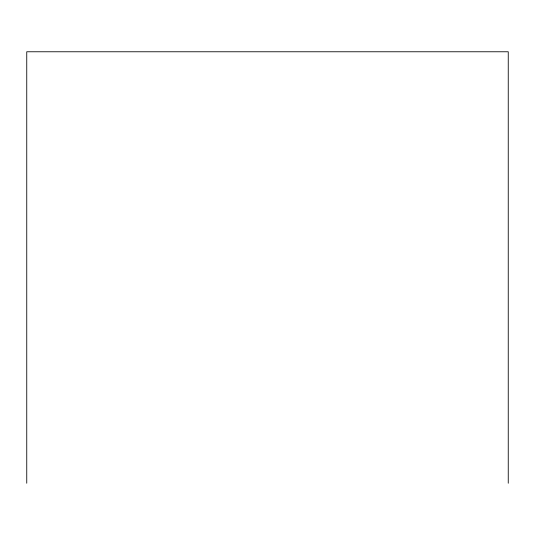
<?xml version="1.0" encoding="UTF-8"?>
<svg xmlns="http://www.w3.org/2000/svg" width="535" height="535" viewBox="0 0 535 535"><rect width="100%" height="100%" fill="white"/><g stroke="black" fill="none" stroke-linecap="round" stroke-linejoin="round"><path stroke-width="0.8" d="M508.25 483.232L508.25 51.768L26.75 51.768L26.75 483.232"/></g></svg>
